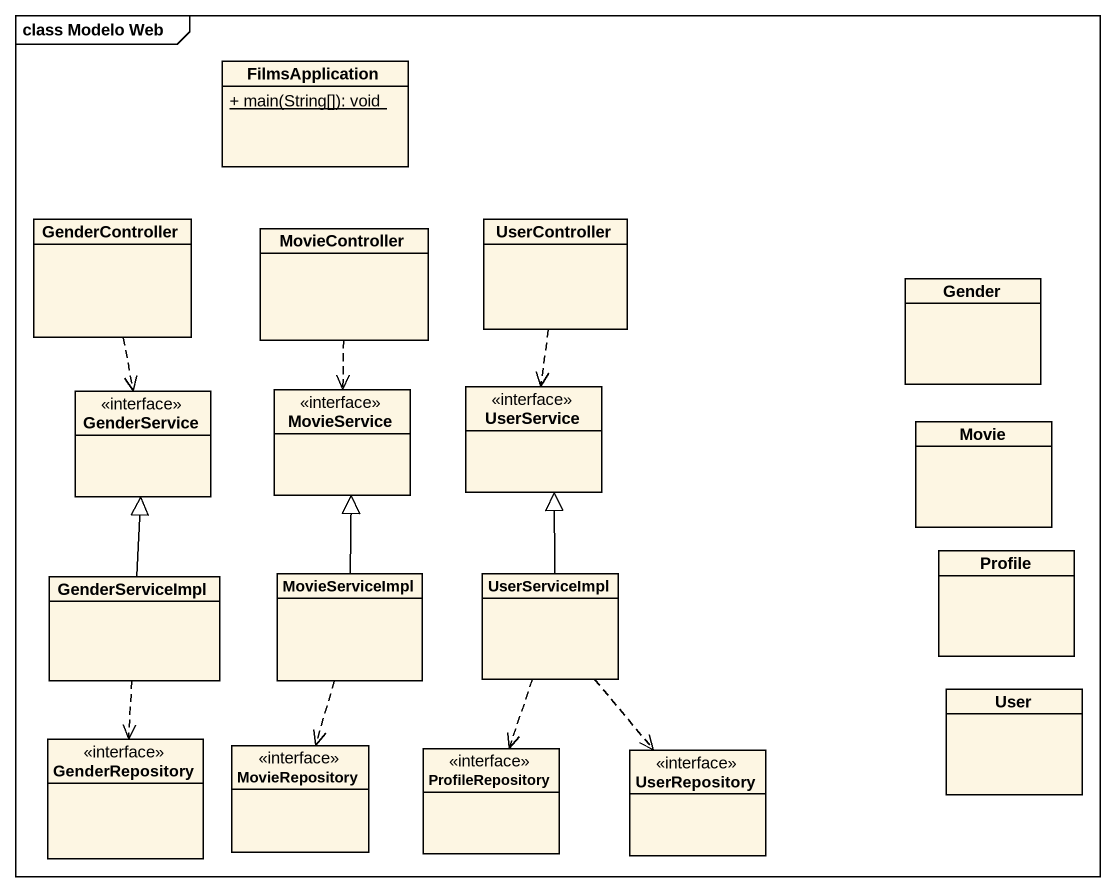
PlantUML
@startuml
mainframe class Modelo Web
hide circle
hide empty members
skinparam classAttributeIconSize 0
class FilmsApplication {
  {static} + main(String[]): void
}
class GenderController
class MovieController
class UserController
class Gender
class GenderService <<interface>>
class MovieService <<interface>>
class UserService <<interface>>
class Movie
class Profile
class GenderServiceImpl
class MovieServiceImpl
class UserServiceImpl
class User
class GenderRepository <<interface>>
class MovieRepository <<interface>>
class ProfileRepository <<interface>>
class UserRepository <<interface>>
GenderController ..> GenderService
MovieController ..> MovieService
UserController ..> UserService
GenderServiceImpl -up-|> GenderService
GenderServiceImpl ..> GenderRepository
MovieServiceImpl -up-|> MovieService
MovieServiceImpl ..> MovieRepository
UserServiceImpl -up-|> UserService
UserServiceImpl ..> ProfileRepository
UserServiceImpl ..> UserRepository
@enduml
